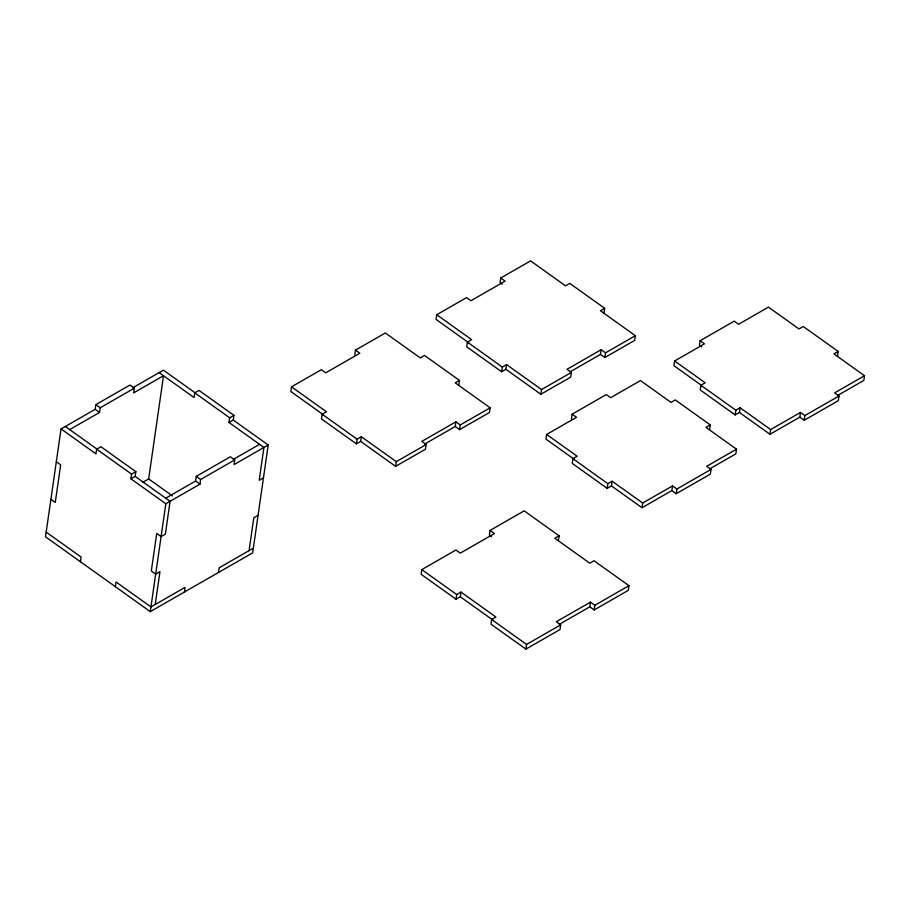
<?xml version="1.0" encoding="UTF-8"?>
<svg xmlns="http://www.w3.org/2000/svg" width="910" height="910" viewBox="0 0 910 910"><rect width="100%" height="100%" fill="white"/><g stroke="black" fill="none" stroke-linecap="round" stroke-linejoin="round"><path stroke-width="1.36" d="M142.688 482.346L148.66 478.922L163.527 375.728L133.668 392.87L134.339 388.183L129.971 385.055L95.846 404.643L95.175 409.329L61.05 428.917L45.5 536.798L150.275 611.634L252.661 552.87L268.2 445.001L233.279 420.056L233.95 415.37L199.028 390.424L194.763 392.87L194.08 397.556L159.159 372.611M69.672 429.588L99.543 412.457L100.214 407.76L134.339 388.183M80.421 561.743L81.104 557.045L46.171 532.1M150.275 611.634L165.825 503.753L130.892 478.808L135.158 476.362L135.84 471.676L100.908 446.73L96.642 449.176L95.971 453.862L61.05 428.917M115.354 586.688L116.025 581.99L150.958 606.936L185.083 587.36L184.4 592.046M130.892 478.808L131.575 474.121L135.84 471.676M155.223 604.49L159.955 571.662L155.678 574.108L151.322 570.991L156.725 533.465L161.093 536.582L165.358 534.136L170.09 501.308L135.158 476.362M165.722 498.191L195.582 481.049L196.264 476.362L230.389 456.774L234.746 459.891L234.075 464.589L268.2 445.001M165.825 503.753L199.95 484.165L200.621 479.479L234.746 459.891M263.468 477.83L259.202 480.275L263.934 447.447L229.013 422.502L229.684 417.815L233.95 415.37M218.525 572.458L219.208 567.772L253.333 548.184M249.067 550.63L253.799 517.801L258.065 515.356M458.788 385.101L459.47 380.414L424.538 355.469L420.272 357.914L385.351 332.969L355.491 350.111L359.86 353.228L325.723 372.816L321.366 369.699L291.496 386.83L290.825 391.516L323.482 414.846M291.496 386.83L326.428 411.775L322.163 414.221L321.48 418.918L356.413 443.852L360.678 441.407L361.35 436.72L396.282 461.666L395.6 466.352L360.678 441.407M354.809 354.798L355.491 350.111M356.413 443.852L357.084 439.166L361.35 436.72M604.024 313.006L604.706 308.319L569.774 283.374L565.508 285.82L530.587 260.874L500.727 278.005L505.096 281.122L470.971 300.709L466.602 297.593L436.743 314.735L436.061 319.421L468.741 342.751M455.899 421.83L455.227 426.517L459.584 429.634L460.267 424.947L455.899 421.83L421.774 441.407L426.142 444.524L425.459 449.221L395.6 466.352M558.433 540.483L559.104 535.797L524.183 510.851L490.046 530.439L494.414 533.556L460.289 553.132L455.921 550.015L421.796 569.603L421.125 574.29L456.046 599.235L460.312 596.789L460.995 592.103L495.916 617.048L491.65 619.494L490.968 624.18L525.9 649.126L560.025 629.538L560.697 624.851L556.34 621.735L590.465 602.147L594.833 605.264L594.15 609.962L589.782 606.845L590.465 602.147M436.743 314.735L471.664 339.669L467.399 342.126L466.728 346.812L501.649 371.758L505.914 369.312L506.586 364.614L541.518 389.56L540.836 394.257L505.914 369.312M500.727 278.005L500.056 282.703L502.229 284.261M456.046 599.235L456.729 594.548L460.995 592.103M459.47 380.414L455.205 382.86L490.126 407.805L489.455 412.503L459.584 429.634M501.649 371.758L502.32 367.071L506.586 364.614M490.046 530.439L489.375 535.125L491.559 536.684M709.55 429.588L710.232 424.89L675.3 399.956L671.034 402.402L640.481 380.573L610.621 397.704L606.253 394.587L572.128 414.175L576.496 417.292L546.626 434.434L545.954 439.12L574.255 459.334M525.9 649.126L526.572 644.439L560.697 624.851M601.135 349.724L600.463 354.411L604.832 357.539L605.503 352.841L601.135 349.724L567.01 369.312L571.378 372.429L570.707 377.115L540.836 394.257M571.446 418.862L572.128 414.175M546.626 434.434L577.19 456.251L572.925 458.708L572.253 463.395L607.175 488.34L611.44 485.894L612.111 481.197L642.676 503.025L642.005 507.723L611.44 485.894M607.175 488.34L607.846 483.654L612.111 481.197M604.706 308.319L600.441 310.765L635.362 335.71L634.691 340.397L604.832 357.539M559.104 535.797L554.838 538.242L589.76 563.188L594.025 560.742L628.958 585.687L628.275 590.374L594.15 609.962M837.53 356.151L838.201 351.453L803.28 326.508L799.014 328.954L768.449 307.136L738.59 324.267L734.233 321.15L700.097 340.738L704.465 343.855L674.606 360.986L673.935 365.683L701.098 385.078M671.864 490.581L672.535 485.894L676.904 489.011L676.232 493.698L671.864 490.581L642.005 507.723M700.097 340.738L699.426 345.425L701.61 346.983M674.606 360.986L705.17 382.814L700.905 385.26L700.222 389.958L735.155 414.903L739.42 412.446L740.092 407.76L770.656 429.588L769.974 434.275L739.42 412.446M710.232 424.89L705.967 427.347L736.52 449.176L706.66 466.307L711.029 469.423L710.357 474.11L676.232 493.698M735.155 414.903L735.826 410.205L740.092 407.76M736.52 449.176L735.849 453.862L709.572 468.946M799.833 417.144L800.516 412.446L804.884 415.574L804.201 420.261L799.833 417.144L769.974 434.275M838.201 351.453L833.935 353.899L864.5 375.728L834.641 392.87L839.009 395.986L838.326 400.673L804.201 420.261M864.5 375.728L863.829 380.425L837.541 395.497M132.883 387.694L163.425 370.165L194.968 392.699M229.013 422.502L233.279 420.056M233.29 459.413L259.566 444.33M424.754 444L455.227 426.517M396.282 461.666L426.142 444.524M460.267 424.947L490.126 407.805M569.99 371.906L600.463 354.411M541.518 389.56L571.378 372.429M605.503 352.841L635.362 335.71M642.676 503.025L672.535 485.894M770.656 429.588L800.516 412.446M676.904 489.011L711.029 469.423M804.884 415.574L839.009 395.986M559.32 624.328L589.782 606.845M594.833 605.264L628.958 585.687M700.905 385.26L735.826 410.205M467.399 342.126L502.32 367.071M572.925 458.708L607.846 483.654M322.163 414.221L357.084 439.166M194.763 392.87L229.684 417.815M460.312 596.789L492.981 620.119M421.796 569.603L456.729 594.548M491.65 619.494L526.572 644.439M95.846 404.643L100.214 407.76M196.264 476.362L200.621 479.479M95.175 409.329L99.543 412.457M195.582 481.049L199.95 484.165M148.66 478.922L172.422 495.893M65.315 426.471L96.835 448.994M96.642 449.176L131.575 474.121M56.318 461.745L60.674 464.873L55.271 502.388L50.903 499.272"/></g></svg>
